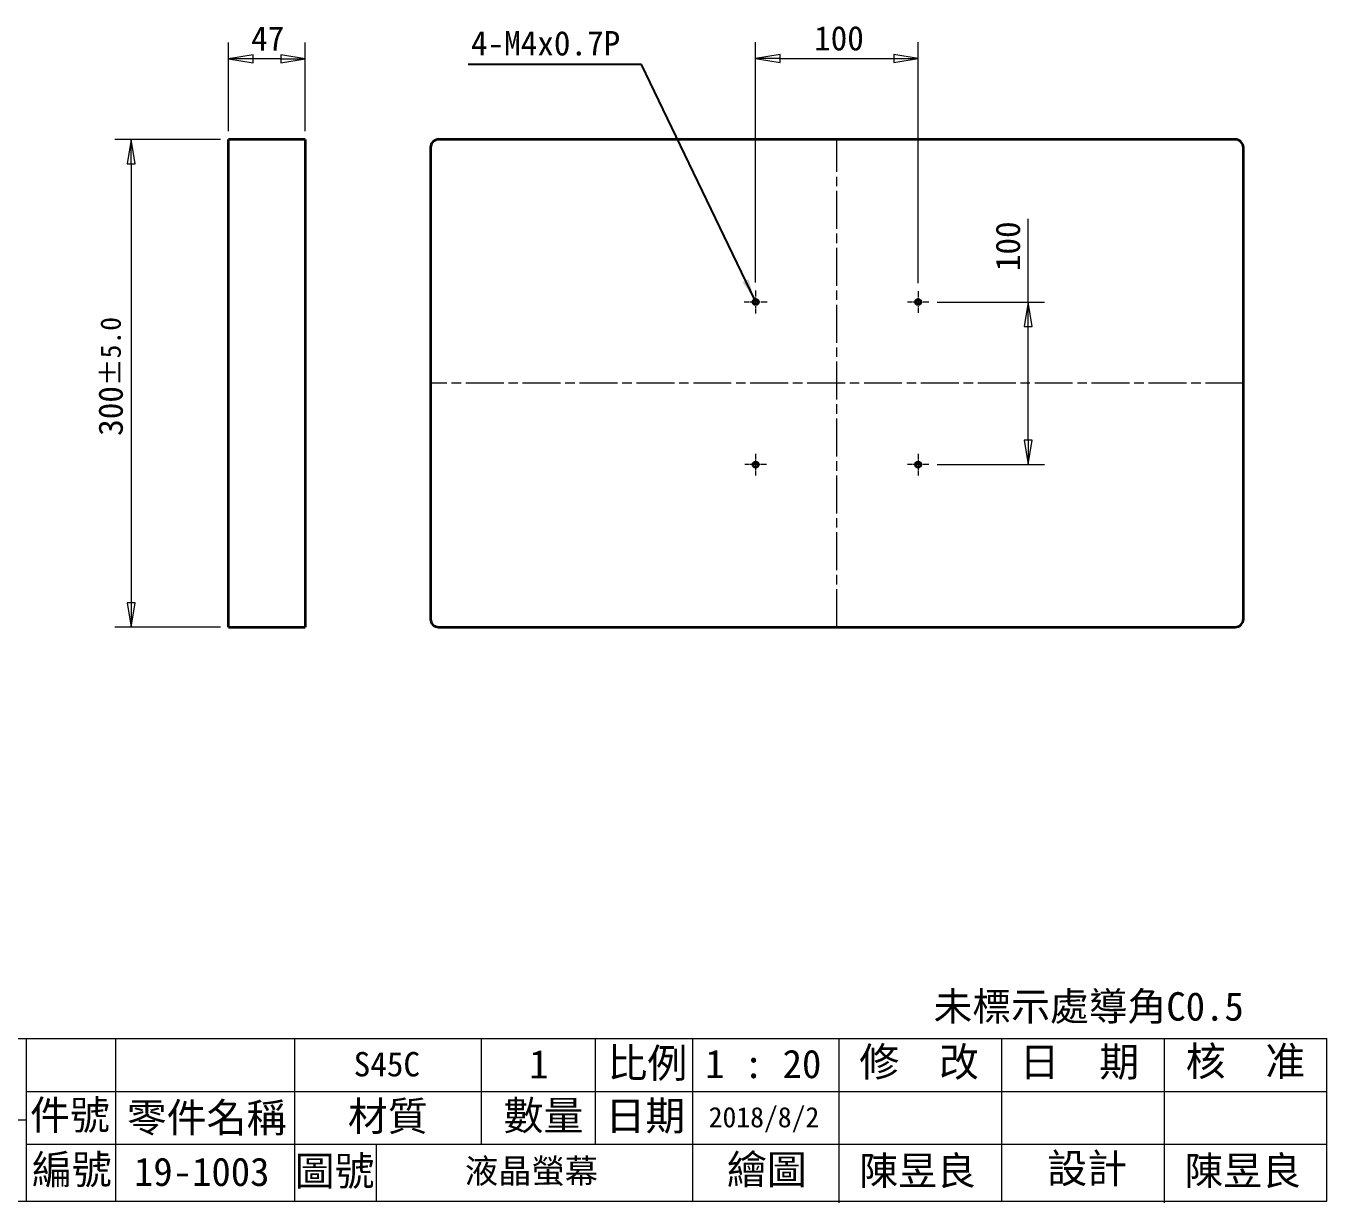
# Model space of a CAD drawing. Header units: millimetres. Extents: x 50 to 1435, y 50 to 1000.
# Drawn here: x 635 to 1435, y 50 to 774 of the extents above; entities that cross this region are included whole.
import ezdxf
from ezdxf.enums import TextEntityAlignment as Align

# ---------------------------------------------------------------- set-up
doc = ezdxf.new("R2010")
doc.units = ezdxf.units.MM
doc.header["$LTSCALE"] = 5
doc.linetypes.add('CHAIN', pattern=[0.3543, 0.2362, -0.0295, 0.0591, -0.0295])
for name, color, linetype, lineweight in [('中心標記 (ISO)', 7, 'Continuous', 18), ('中心線 (ISO)', 7, 'Continuous', 18), ('可見 (ISO)', 7, 'Continuous', 35), ('圖框層', 7, 'Continuous', 20), ('標註 (ISO)', 7, 'Continuous', 18), ('標題 (ISO)', 7, 'Continuous', 50), ('窄部可見 (ISO)', 7, 'Continuous', 18), ('符號 (ISO)', 7, 'Continuous', 25)]:
    doc.layers.add(name, color=color, linetype=linetype, lineweight=lineweight)
doc.styles.add('STSL_56', font='')
doc.styles.add('文字型式124', font='')
doc.styles.add('文字型式61', font='')
doc.styles.add('文字型式65', font='')
doc.styles.add('文字型式85', font='')
doc.styles.add('文字型式88', font='')
doc.styles.add('註記文字 (JIS)', font='')
doc.styles.get('STSL_56').set_extended_font_data('DFKai-SB')
doc.styles.get('文字型式124').set_extended_font_data('DFKai-SB')
doc.styles.get('文字型式61').set_extended_font_data('DFKai-SB')
doc.styles.get('文字型式65').set_extended_font_data('DFKai-SB')
doc.styles.get('文字型式85').set_extended_font_data('DFKai-SB')
doc.styles.get('文字型式88').set_extended_font_data('DFKai-SB')
doc.styles.get('註記文字 (JIS)').set_extended_font_data('DFKai-SB')
doc.dimstyles.new('預設 (JIS)', dxfattribs={"dimscale": 5, "dimtxt": 3, "dimasz": 3, "dimexe": 2, "dimexo": 1, "dimgap": 0.8, "dimtad": 1, "dimrnd": 1e-08, "dimdsep": 46, "dimtxsty": '註記文字 (JIS)', "dimblk": 'Filled-1', "dimcen": 0.09, "dimdle": 10, "dimclrd": 256, "dimclre": 256, "dimclrt": 256, "dimadec": 0, "dimazin": 2, "dimtfac": 0.833333, "dimtmove": 0, "dimatfit": 3, "dimfxl": 0, "dimtolj": 1, "dimtzin": 0, "dimlwd": -1, "dimlwe": -1, "dimarcsym": 0})
doc.dimstyles.new('預設 (JIS)$7', dxfattribs={"dimscale": 5, "dimtxt": 3, "dimasz": 2.5, "dimexe": 2, "dimexo": 1, "dimgap": 0.8, "dimtad": 1, "dimrnd": 1e-08, "dimdsep": 46, "dimtxsty": '註記文字 (JIS)', "dimblk": 'Filled-1', "dimcen": 0.09, "dimdle": 10, "dimclrd": 256, "dimclre": 256, "dimclrt": 256, "dimadec": 0, "dimazin": 2, "dimtfac": 0.833333, "dimtmove": 0, "dimatfit": 3, "dimfxl": 0, "dimtolj": 1, "dimtzin": 0, "dimlwd": -1, "dimlwe": -1, "dimarcsym": 0})

# ---------------------------------------------------------------- blocks, each defined once
blk = doc.blocks.new('標題欄框 ISO')
at = {"layer": '圖框層', "color": 7}
for p, q in [((85.95, 35.03), (362.95, 35.03)), ((202.95, 15.04), (202.95, 35.03)), ((213.95, 15.04), (213.95, 35.03)), ((235.95, 15.04), (235.95, 35.03)), ((258.95, 22.03), (258.95, 35.03)), ((272.95, 22.03), (272.95, 35.03)), ((284.95, 15.04), (284.95, 35.03)), ((302.95, 14.81), (302.95, 35.03)), ((322.95, 15.04), (322.95, 35.03)), ((342.95, 14.81), (342.95, 35.03)), ((362.95, 15.04), (362.95, 35.04)), ((202.95, 28.53), (362.95, 28.53)), ((85.95, 25.03), (202.95, 25.03)), ((202.95, 22.03), (362.95, 22.03)), ((246.01, 15.04), (246.01, 22.03)), ((85.95, 15.03), (362.95, 15.03))]:
    blk.add_line(p, q, dxfattribs=at)
at = {"layer": '圖框層', "color": 7, "style": 'STSL_56'}
for s, p in [('比例', (274.43, 30.23)), ('修  改', (305.41, 30.37)), ('日  期', (325.12, 30.37)), ('核  准', (345.57, 30.45)), ('件號', (203.39, 23.83)), ('零件名稱', (215.29, 23.51)), ('材質', (242.49, 23.69)), ('數量', (261.65, 23.77)), ('日期', (274.18, 23.74)), ('編號', (203.62, 17.12)), ('圖號', (235.95, 16.94)), ('繪圖', (289.12, 17.14)), ('設計', (328.53, 17.27))]:
    blk.add_text(s, height=3.599, dxfattribs=at).set_placement(p)
at = {"layer": '標題 (ISO)', "style": '文字型式65'}
blk.add_attdef('描述', text='', height=4, dxfattribs=at).set_placement((104.95, 199.3), align=Align.MIDDLE_LEFT)
at = {"layer": '標題 (ISO)'}
for tag, p, height, style in [('授權者_001', (314.54, 37.24), 3.5, '文字型式85'), ('材料_001', (243.21, 30.38), 3, '文字型式61'), ('狀態_001', (264.8, 30.13), 3.5, '文字型式85'), ('視圖比例_001', (286.45, 30.17), 3.5, '文字型式85'), ('主題_001', (152.2, 28.7), 3.3, '文字型式124'), ('建立日期_001', (286.88, 24.12), 2.5, '文字型式88'), ('標題_001', (216.18, 16.9), 3.5, '文字型式85'), ('工程師_001', (305.42, 17.03), 3.5, '文字型式85'), ('設計師_001', (345.42, 17.03), 3.5, '文字型式85'), ('零件號碼_001', (256.89, 17.25), 3, '文字型式61')]:
    blk.add_attdef(tag, p, '', height=height, dxfattribs=dict(at, style=style))
blk = doc.blocks.new('Filled-1')
at = {"color": 0}
for p, q in [((0, 0), (-1, 0.167)), ((-1, 0.167), (-1, -0.167)), ((-1, 0), (0, 0)), ((-1, -0.167), (0, 0))]:
    blk.add_line(p, q, dxfattribs=at)
at = {"color": 0, "flags": 128}
blk.add_lwpolyline([(-1, -0.167), (0, 0)], dxfattribs=at)
at = {"color": 0}
blk.add_solid([(-1, -0.167), (0, 0), (-1, 0.167), (-1, -0.167)], dxfattribs=at)
blk = doc.blocks.new('*D16')
at = {"layer": 'Defpoints', "color": 0}
for p in [(759.38, 704.2), (699.38, 404.2), (759.38, 404.2)]:
    blk.add_point(p, dxfattribs=at)
at = {"layer": '標註 (ISO)'}
for p, q in [((754.38, 704.2), (689.38, 704.2)), ((699.38, 689.2), (699.38, 419.2)), ((754.38, 404.2), (689.38, 404.2))]:
    blk.add_line(p, q, dxfattribs=at)
at = {"layer": '標註 (ISO)', "xscale": 15, "yscale": 15, "zscale": 15}
for p, rotation in [((699.38, 704.2), 90), ((699.38, 404.2), 270)]:
    blk.add_blockref('Filled-1', p, dxfattribs=dict(at, rotation=rotation))
at = {"layer": '標註 (ISO)', "insert": (679.26, 521.89), "char_height": 15, "attachment_point": 1, "rotation": 90, "style": '註記文字 (JIS)'}
blk.add_mtext('\\A1;300{\\H12.5;±5.0}', dxfattribs=at)
blk = doc.blocks.new('*D17')
at = {"layer": 'Defpoints', "color": 0}
for p in [(759.38, 753.79), (759.38, 704.2), (806.38, 704.2)]:
    blk.add_point(p, dxfattribs=at)
at = {"layer": '標註 (ISO)'}
for p, q in [((759.38, 709.2), (759.38, 763.79)), ((806.38, 709.2), (806.38, 763.79)), ((791.38, 753.79), (774.38, 753.79))]:
    blk.add_line(p, q, dxfattribs=at)
at = {"layer": '標註 (ISO)', "xscale": 15, "yscale": 15, "zscale": 15, "rotation": 180}
blk.add_blockref('Filled-1', (759.38, 753.79), dxfattribs=at)
at = {"layer": '標註 (ISO)', "xscale": 15, "yscale": 15, "zscale": 15}
blk.add_blockref('Filled-1', (806.38, 753.79), dxfattribs=at)
at = {"layer": '標註 (ISO)', "insert": (773.19, 773.79), "char_height": 15, "attachment_point": 1, "style": '註記文字 (JIS)'}
blk.add_mtext('\\A1;47', dxfattribs=at)
blk = doc.blocks.new('*D18')
at = {"layer": 'Defpoints', "color": 0}
for p in [(1183.56, 753.99), (1083.56, 611.2), (1183.56, 610.82)]:
    blk.add_point(p, dxfattribs=at)
at = {"layer": '標註 (ISO)'}
for p, q in [((1083.56, 616.2), (1083.56, 763.99)), ((1183.56, 615.82), (1183.56, 763.99)), ((1098.56, 753.99), (1168.56, 753.99))]:
    blk.add_line(p, q, dxfattribs=at)
at = {"layer": '標註 (ISO)', "xscale": 15, "yscale": 15, "zscale": 15, "rotation": 180}
blk.add_blockref('Filled-1', (1083.56, 753.99), dxfattribs=at)
at = {"layer": '標註 (ISO)', "xscale": 15, "yscale": 15, "zscale": 15}
blk.add_blockref('Filled-1', (1183.56, 753.99), dxfattribs=at)
at = {"layer": '標註 (ISO)', "insert": (1119.51, 773.98), "char_height": 15, "attachment_point": 1, "style": '註記文字 (JIS)'}
blk.add_mtext('\\A1;100', dxfattribs=at)
blk = doc.blocks.new('*D19')
at = {"layer": 'Defpoints', "color": 0}
for p in [(1190.18, 604.2), (1251.18, 604.2), (1190.18, 504.2)]:
    blk.add_point(p, dxfattribs=at)
at = {"layer": '標註 (ISO)'}
for p, q in [((1251.18, 604.2), (1251.18, 655.3)), ((1195.18, 604.2), (1261.18, 604.2)), ((1251.18, 519.2), (1251.18, 589.2)), ((1195.18, 504.2), (1261.18, 504.2))]:
    blk.add_line(p, q, dxfattribs=at)
at = {"layer": '標註 (ISO)', "xscale": 15, "yscale": 15, "zscale": 15}
for p, rotation in [((1251.18, 604.2), 90), ((1251.18, 504.2), 270)]:
    blk.add_blockref('Filled-1', p, dxfattribs=dict(at, rotation=rotation))
at = {"layer": '標註 (ISO)', "insert": (1231.18, 623.2), "char_height": 15, "attachment_point": 1, "rotation": 90, "style": '註記文字 (JIS)'}
blk.add_mtext('\\A1;100', dxfattribs=at)

msp = doc.modelspace()

# ---------------------------------------------------------------- linework, layer by layer
at = {"layer": '中心標記 (ISO)', "linetype": 'CHAIN', "ltscale": 3.111281}
for p, q in [((1083.555, 611.202), (1083.555, 597.202)), ((1090.555, 604.202), (1076.555, 604.202))]:
    msp.add_line(p, q, dxfattribs=at)
at = {"layer": '中心標記 (ISO)', "linetype": 'CHAIN', "ltscale": 2.942822}
for p, q in [((1183.555, 610.823), (1183.555, 597.581)), ((1190.176, 604.202), (1176.934, 604.202)), ((1090.176, 504.202), (1076.934, 504.202)), ((1083.555, 510.823), (1083.555, 497.581)), ((1190.176, 504.202), (1176.934, 504.202)), ((1183.555, 510.823), (1183.555, 497.581))]:
    msp.add_line(p, q, dxfattribs=at)
at = {"layer": '中心線 (ISO)', "linetype": 'CHAIN', "ltscale": 19.757267}
for p, q in [((1133.555, 404.202), (1133.555, 704.202)), ((1383.555, 554.202), (883.555, 554.202))]:
    msp.add_line(p, q, dxfattribs=at)
at = {"layer": '可見 (ISO)'}
for p, q in [((759.382, 699.202), (759.382, 704.202)), ((806.382, 704.202), (759.382, 704.202)), ((759.382, 409.202), (759.382, 699.202)), ((806.382, 704.202), (806.382, 699.202)), ((806.382, 699.202), (806.382, 409.202)), ((883.555, 699.202), (883.555, 409.202)), ((1378.555, 704.202), (888.555, 704.202)), ((1383.555, 409.202), (1383.555, 699.202)), ((759.382, 404.202), (759.382, 409.202)), ((806.382, 409.202), (806.382, 404.202)), ((759.382, 404.202), (806.382, 404.202)), ((888.555, 404.202), (1378.555, 404.202))]:
    msp.add_line(p, q, dxfattribs=at)
for centre in [(1083.555, 604.202), (1183.555, 604.202), (1083.555, 504.202), (1183.555, 504.202)]:
    msp.add_circle(centre, 1.621, dxfattribs=at)
for centre, start, end in [((888.555, 699.202), 90, 180), ((1378.555, 699.202), 0, 90), ((888.555, 409.202), 180, 270), ((1378.555, 409.202), 270, 0)]:
    msp.add_arc(centre, 5, start, end, dxfattribs=at)
at = {"layer": '窄部可見 (ISO)'}
for centre in [(1083.555, 604.202), (1183.555, 604.202), (1083.555, 504.202), (1183.555, 504.202)]:
    msp.add_circle(centre, 2, dxfattribs=at)

# ---------------------------------------------------------------- block references
ref = msp.add_blockref('標題欄框 ISO', (-379.74, -24.055), dxfattribs=dict(xscale=5, yscale=5, zscale=5))
ref.add_attrib('建立日期_001', '2018/8/2', (1054.666, 96.526), dxfattribs={"layer": '標題 (ISO)', "height": 12.5, "style": '文字型式88'})
ref.add_attrib('工程師_001', '陳昱良', (1147.341, 61.094), dxfattribs={"layer": '標題 (ISO)', "height": 17.5, "style": '文字型式85'})
ref.add_attrib('標題_001', '19-1003', (701.153, 60.449), dxfattribs={"layer": '標題 (ISO)', "height": 17.5, "style": '文字型式85'})
ref.add_attrib('零件號碼_001', '液晶螢幕', (904.731, 62.197), dxfattribs={"layer": '標題 (ISO)', "height": 14.9977, "style": '文字型式61'})
ref.add_attrib('材料_001', 'S45C', (836.287, 127.86), dxfattribs={"layer": '標題 (ISO)', "height": 14.9977, "style": '文字型式61'})
ref.add_attrib('視圖比例_001', '1 : 20', (1052.534, 126.8), dxfattribs={"layer": '標題 (ISO)', "height": 17.5, "style": '文字型式85'})
ref.add_attrib('狀態_001', '1', (944.247, 126.595), dxfattribs={"layer": '標題 (ISO)', "height": 17.5, "style": '文字型式85'})
ref.add_attrib('設計師_001', '陳昱良', (1347.341, 61.094), dxfattribs={"layer": '標題 (ISO)', "height": 17.5, "style": '文字型式85'})
ref.add_attrib('授權者_001', '未標示處導角C0.5', (1192.97, 162.161), dxfattribs={"layer": '標題 (ISO)', "height": 17.5, "style": '文字型式85'})

# ---------------------------------------------------------------- texts
at = {"layer": '符號 (ISO)', "insert": (908.42, 770.876), "char_height": 14.9977, "width": 92.32888, "attachment_point": 1, "line_spacing_factor": 0.524921, "style": '註記文字 (JIS)'}
msp.add_mtext('4-M4x0.7P', dxfattribs=at)

# ---------------------------------------------------------------- dimensions: what is measured, and where the dimension line sits
at = {"layer": '標註 (ISO)'}
for base, p1, p2, angle, override, picture, middle in [((759.382, 753.793), (806.382, 704.202), (759.382, 704.202), 180, {"dimgap": 0.8, "dimdec": 2, "dimtol": 0, "dimlim": 0, "dimtp": 0, "dimtm": 0, "dimtdec": 2, "dimtofl": 0, "dimatfit": 1}, '*D17', (782.882, 753.793)), ((1183.555, 753.986), (1083.555, 611.202), (1183.555, 610.823), 180, {"dimgap": 0.8, "dimdec": 2, "dimtol": 0, "dimlim": 0, "dimtp": 0, "dimtm": 0, "dimtdec": 2, "dimtofl": 0, "dimatfit": 1}, '*D18', (1133.555, 753.986)), ((699.382, 404.202), (759.382, 704.202), (759.382, 404.202), 90, {"dimgap": 0.8, "dimdec": 2, "dimtol": 1, "dimlim": 0, "dimtp": 5, "dimtm": 5, "dimtdec": 1, "dimtofl": 0, "dimatfit": 1}, '*D16', (699.382, 554.202)), ((1251.176, 604.202), (1190.176, 504.202), (1190.176, 604.202), 90, {"dimgap": 0.8, "dimdec": 2, "dimtol": 0, "dimlim": 0, "dimtp": 0, "dimtm": 0, "dimtdec": 2, "dimtofl": 0, "dimatfit": 2}, '*D19', (1251.176, 637.249))]:
    dim = msp.add_linear_dim(base=base, p1=p1, p2=p2, angle=angle, dimstyle='預設 (JIS)', override=override, dxfattribs=at)
    dim.commit()
    dim.dimension.update_dxf_attribs({"geometry": picture, "text_midpoint": middle, "dimtype": 160})

# ---------------------------------------------------------------- leaders
at = {"layer": '符號 (ISO)', "annotation_type": 0, "has_hookline": 1, "hookline_direction": 1, "text_width": 94.129}
msp.add_leader([(1082.754, 606.035), (1013.249, 750.33), (1000.749, 750.33)], dimstyle='預設 (JIS)$7', override={"dimgap": 0, "dimtad": 1}, dxfattribs=at)

doc.saveas('drawing.dxf')
